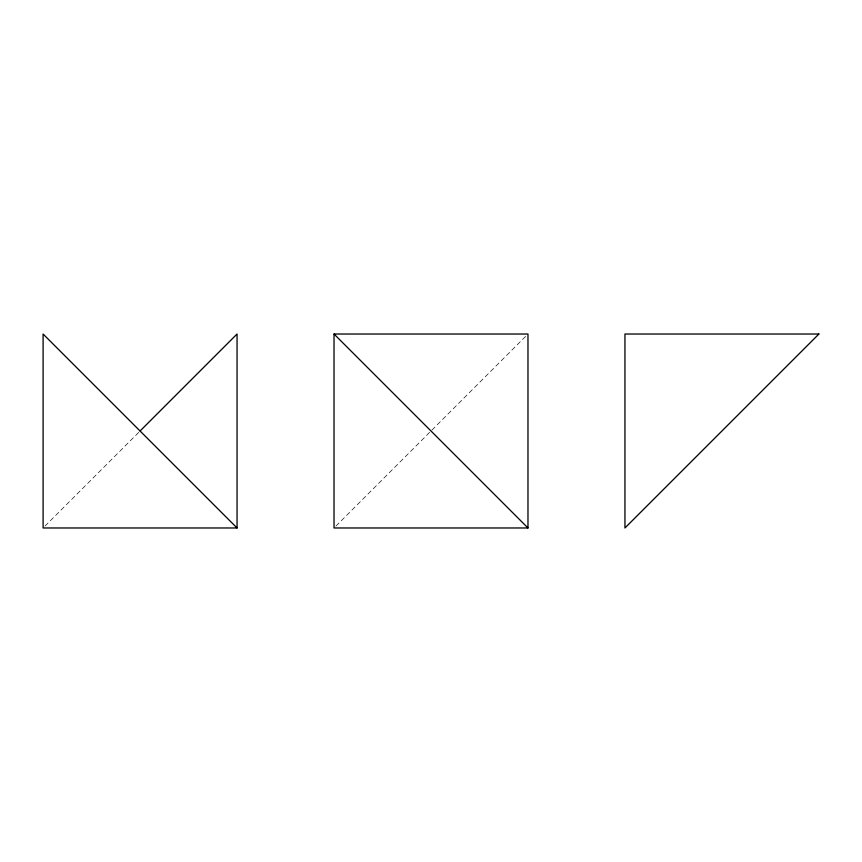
<?xml version="1.0" encoding="UTF-8"?>
<svg xmlns="http://www.w3.org/2000/svg" width="862" height="862" viewBox="0 0 862 862"><rect width="100%" height="100%" fill="white"/><g stroke="black" fill="none" stroke-linecap="round" stroke-linejoin="round"><path stroke-width="0.65" stroke-dasharray="4.31 3.23" d="M44.996 526.079L139.127 431.948M335.921 526.079L526.079 335.921"/><path stroke-width="1.29" d="M140.075 431L237.05 334.025L237.05 527.975L43.1 527.975L43.1 334.025L237.05 527.975M334.025 334.025L527.975 334.025L527.975 527.975L334.025 527.975L334.025 334.025L527.975 527.975M818.9 334.025L624.95 527.975L624.95 334.025L818.9 334.025"/></g></svg>
